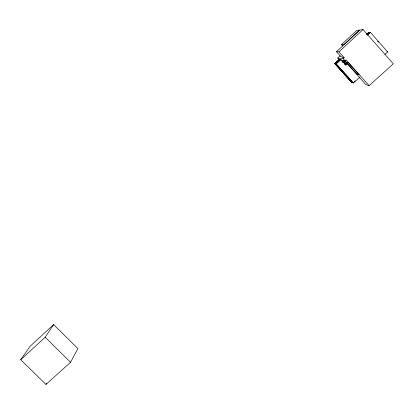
<?xml version="1.0" encoding="UTF-8"?>
<svg xmlns="http://www.w3.org/2000/svg" width="414" height="414" viewBox="0 0 414 414"><rect width="100%" height="100%" fill="white"/><g stroke="black" fill="none" stroke-linecap="round" stroke-linejoin="round"><path stroke-width="0.62" d="M70.566 362.276L77.889 348.614L53.644 324.592L30.144 346.228L20.7 359.735L45.985 384.42L70.566 362.276L45.178 337.234L53.644 324.592M45.985 384.42L46.627 383.307M341.457 44.593L356.723 30.455L359.549 30.067L343.905 44.541L341.457 44.593L342.725 46.011M340.106 55.869L337.746 58.048L343.196 58.679L344.205 57.748L342.487 57.567L341.747 56.734L340.846 56.646L336.447 51.729L359.916 30.015L363.042 29.58L393.3 63.792L369.122 85.636L365.888 84.663L344.241 60.449M336.447 51.729L338.942 51.859L363.042 29.58M334.615 63.559L339.289 59.254L340.148 59.362L335.433 63.704L334.615 63.559L351.455 82.345L352.417 82.65L335.433 63.704M366.752 33.938L368.615 32.644L366.814 34.3M339.687 59.305L334.993 63.627L351.9 82.484M339.749 59.311L335.055 63.637L351.972 82.505M366.892 34.295L368.698 32.634L369.216 32.577L366.954 34.662M359.983 77.061L353.468 82.986L353.013 82.841L335.945 63.797L340.681 59.43L341.845 60.325L345.053 60.755L346.063 59.828L369.122 85.636M367.637 34.595L369.914 32.499L370.442 32.442L387.639 51.91L384.896 54.41M335.945 63.797L336.328 63.865L341.089 59.481M367.244 35.392L370.442 32.442M342.559 61.945L344.464 60.196M342.942 62.028L344.821 60.372M342.844 62.26L344.748 60.511M342.968 62.514L344.784 60.842M343.232 62.343L344.655 61.106M343.258 62.835L345.343 60.92M20.7 359.735L45.178 337.234M343.516 62.597L343.936 62.664L345.312 61.396M343.806 62.923L345.633 61.241M346.057 61.303L344.225 62.985L346.021 64.998L347.398 63.735M345.09 63.797L346.513 62.488M345.002 64.33L346.813 62.669M345.074 64.341L346.88 62.68M345.038 64.827L346.854 63.161M344.163 63.321L345.597 64.926L346.968 63.668M357.329 74.448L359.109 74.867L347.993 62.421L346.373 62.188L357.329 74.448L358.276 73.583M354.4 81.574L355.331 80.73M387.043 51.89L387.639 51.91M345.597 64.926L346.021 64.998M336.328 63.865L353.468 82.986M338.942 51.859L344.205 57.748M343.196 58.679L345.053 60.755M343.936 62.664L341.726 60.594L342.797 61.8M337.746 58.048L339.159 59.621M377.62 41.229L378.479 42.197"/></g></svg>
